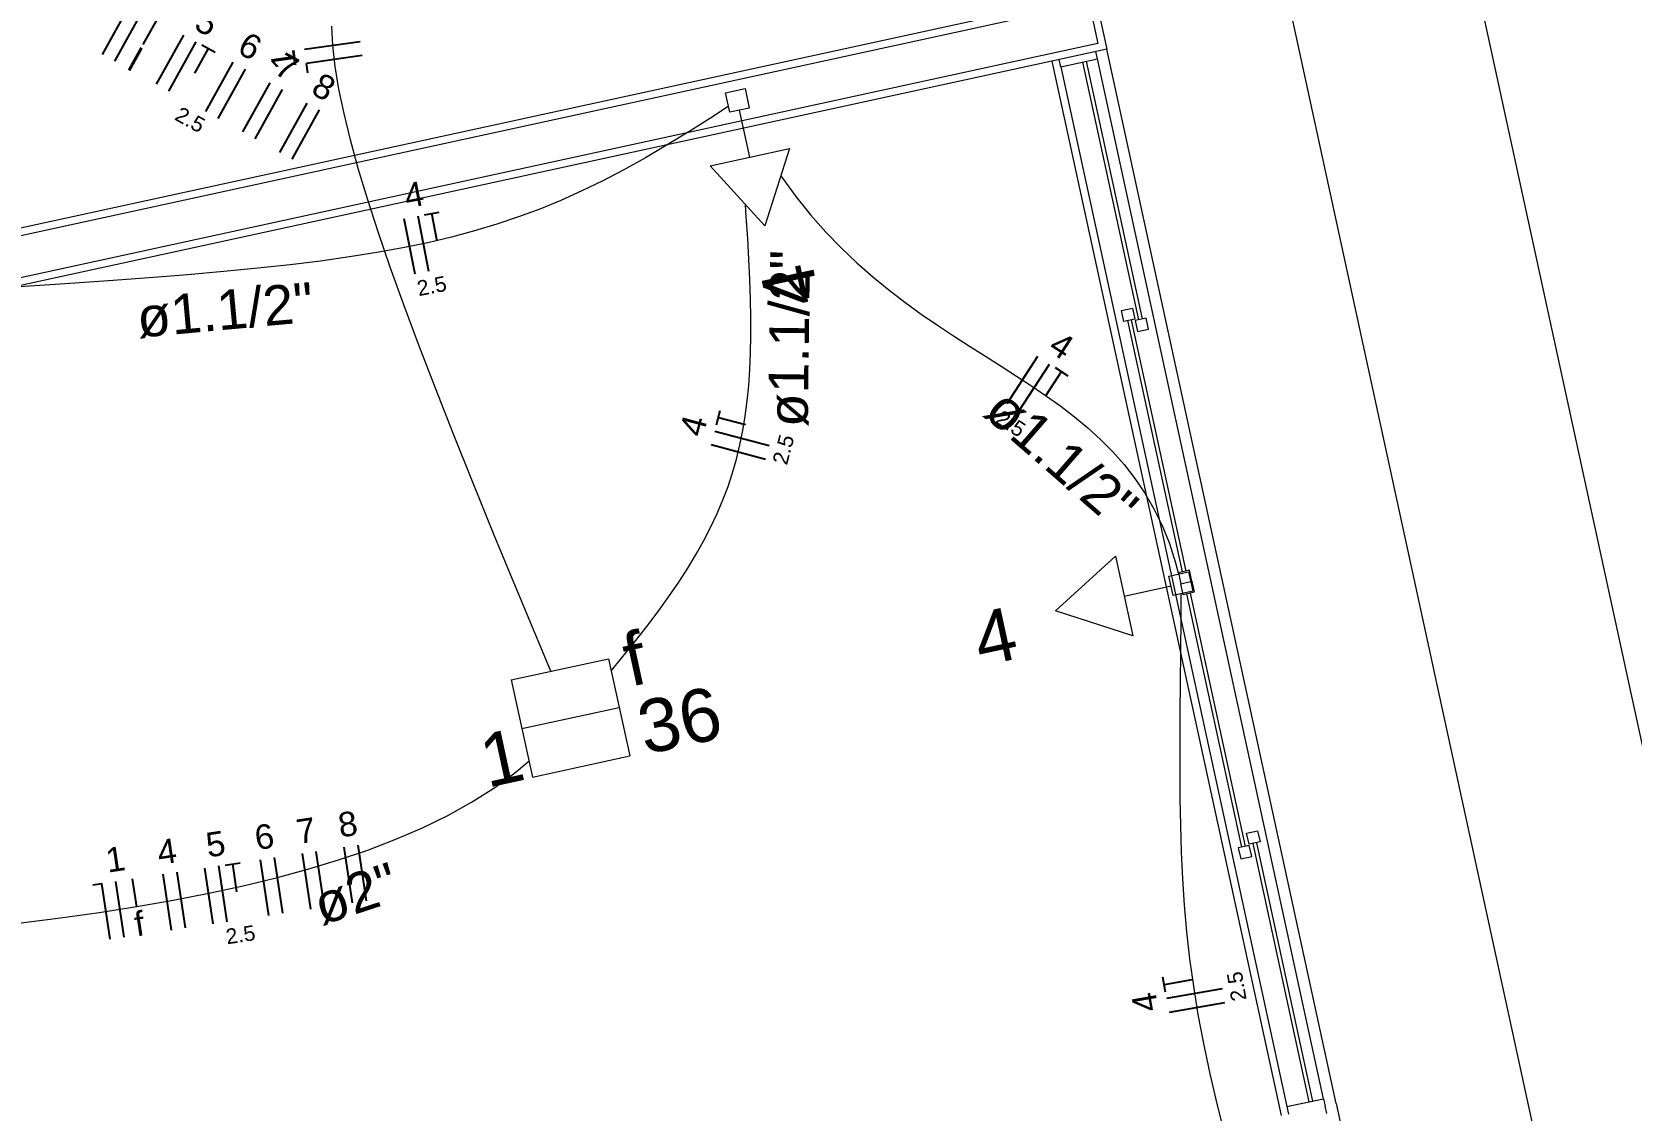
# Model space of a CAD drawing. Header units: millimetres. Extents: x -395 to 1008, y 9 to 692.
# Drawn here: x -32.379 to -28.118, y 46.47 to 49.342 of the extents above; entities that cross this region are included whole.
import ezdxf

# ---------------------------------------------------------------- set-up
doc = ezdxf.new("R2010")
doc.units = ezdxf.units.MM
doc.header["$LTSCALE"] = 0.1
doc.header["$MEASUREMENT"] = 0
for name, color, linetype, lineweight in [('.10 ultra fina', 240, 'Continuous', 5), ('.15', 150, 'Continuous', 15), ('.20', 130, 'Continuous', 5), ('.25', 70, 'Continuous', 5), ('.30', 50, 'Continuous', 5), ('.40 Interno parede', 27, 'Continuous', 5)]:
    doc.layers.add(name, color=color, linetype=linetype, lineweight=lineweight)
doc.styles.add('Arial', font='arial.ttf')

# ---------------------------------------------------------------- blocks, each defined once
blk = doc.blocks.new('eeetet')
at = {"layer": '.10 ultra fina', "color": 240, "lineweight": 5}
for p, q in [((666.1281, 102.8532), (661.9955, 121.8586)), ((665.5333, 103.2356), (661.6132, 121.2638)), ((657.1548, 108.1168), (663.5064, 109.4979)), ((663.6377, 109.506), (663.661, 109.3985)), ((663.653, 109.5298), (663.6848, 109.3832)), ((657.1395, 108.093), (663.5106, 109.4784)), ((663.534, 109.3709), (657.1629, 107.9855)), ((663.661, 109.3985), (663.534, 109.3709)), ((663.6848, 109.3832), (663.5383, 109.3513)), ((663.6598, 109.3573), (663.6555, 109.3768)), ((664.2957, 106.5738), (663.6848, 109.3832)), ((663.5383, 109.3513), (657.1867, 107.9702)), ((663.5383, 109.3513), (664.1491, 106.542)), ((663.562, 109.336), (663.5578, 109.3556)), ((663.562, 109.336), (663.6598, 109.3573)), ((663.562, 109.336), (664.1644, 106.5658)), ((663.7699, 108.6623), (663.6207, 109.3488)), ((663.7797, 108.6644), (663.6304, 109.3509)), ((664.2621, 106.587), (663.6598, 109.3573)), ((663.7236, 108.687), (663.7529, 108.6934)), ((663.73, 108.6577), (663.7236, 108.687)), ((663.7529, 108.6934), (663.7593, 108.6641)), ((663.7593, 108.6641), (663.73, 108.6577)), ((663.7398, 108.6599), (663.8853, 107.9905)), ((663.7495, 108.662), (663.8951, 107.9926)), ((663.7895, 108.6666), (663.7602, 108.6602)), ((663.7602, 108.6602), (663.7665, 108.6309)), ((663.7959, 108.6373), (663.7895, 108.6666)), ((663.7665, 108.6309), (663.7959, 108.6373)), ((663.9049, 107.9947), (663.8756, 107.9884)), ((663.8756, 107.9884), (663.8819, 107.9591)), ((663.8819, 107.9591), (663.9112, 107.9654)), ((663.8819, 107.9591), (663.9112, 107.9654)), ((663.8883, 107.9297), (663.8819, 107.9591)), ((663.9112, 107.9654), (663.9049, 107.9947)), ((663.9112, 107.9654), (663.9176, 107.9361)), ((663.9176, 107.9361), (663.8883, 107.9297)), ((664.0448, 107.2571), (663.8981, 107.9319)), ((664.0546, 107.2593), (663.9078, 107.934)), ((664.0572, 107.2941), (664.0865, 107.3005)), ((664.0636, 107.2648), (664.0572, 107.2941)), ((664.0865, 107.3005), (664.0929, 107.2712)), ((664.0643, 107.2614), (664.035, 107.255)), ((664.035, 107.255), (664.0414, 107.2257)), ((664.0929, 107.2712), (664.0636, 107.2648)), ((664.0707, 107.2321), (664.0643, 107.2614)), ((664.0734, 107.2669), (664.223, 106.5785)), ((664.0831, 107.2691), (664.2328, 106.5806)), ((664.0414, 107.2257), (664.0707, 107.2321)), ((664.1644, 106.5658), (664.2621, 106.587)), ((664.1644, 106.5658), (664.1687, 106.5462)), ((664.2621, 106.587), (664.2664, 106.5675)), ((664.2706, 106.5479), (664.2664, 106.5675)), ((664.2957, 106.5738), (664.9066, 103.7645))]:
    blk.add_line(p, q, dxfattribs=at)

msp = doc.modelspace()

# ---------------------------------------------------------------- linework, layer by layer
at = {"layer": '.15', "color": 150, "lineweight": 15}
for p, q in [((-30.5309, 49.1801), (-30.4791, 49.1914)), ((-30.5197, 49.1283), (-30.5309, 49.1801)), ((-30.4791, 49.1914), (-30.4678, 49.1396)), ((-30.4678, 49.1396), (-30.5197, 49.1283)), ((-30.4665, 49.0088), (-30.4937, 49.1339)), ((-30.5723, 48.9858), (-30.3608, 49.0318)), ((-30.3608, 49.0318), (-30.4267, 48.8256)), ((-30.4267, 48.8256), (-30.5723, 48.9858)), ((-29.6521, 47.7997), (-29.4919, 47.9453)), ((-29.4919, 47.9453), (-29.4459, 47.7338)), ((-29.3495, 47.8927), (-29.2976, 47.9039)), ((-29.3382, 47.8408), (-29.3495, 47.8927)), ((-29.2976, 47.9039), (-29.2864, 47.8521)), ((-29.4689, 47.8395), (-29.3438, 47.8667)), ((-29.2864, 47.8521), (-29.3382, 47.8408)), ((-29.4459, 47.7338), (-29.6521, 47.7997)), ((-31.1017, 47.6161), (-30.8427, 47.6724)), ((-30.8427, 47.6724), (-30.7864, 47.4135)), ((-31.1017, 47.6161), (-31.0454, 47.3572)), ((-31.0735, 47.4866), (-30.8146, 47.5429)), ((-31.0454, 47.3572), (-30.7864, 47.4135))]:
    msp.add_line(p, q, dxfattribs=at)
at = {"layer": '.20', "color": 130, "lineweight": 20}
for points in [[(-30.9963, 47.639), (-31.0865, 47.8547), (-31.1472, 48.0017), (-31.2037, 48.1403), (-31.256, 48.2706), (-31.3041, 48.3931), (-31.3482, 48.5079), (-31.3883, 48.6154), (-31.4244, 48.716), (-31.4566, 48.8099), (-31.4849, 48.8974), (-31.5095, 48.9788), (-31.5303, 49.0545), (-31.5474, 49.1248), (-31.5609, 49.1899), (-31.5708, 49.2502), (-31.5773, 49.3059), (-31.5802, 49.3575)], [(-30.5231, 49.1443), (-30.564, 49.1175), (-30.6261, 49.078), (-30.6862, 49.0412), (-30.7446, 49.0069), (-30.8018, 48.9752), (-30.8581, 48.9458), (-30.9139, 48.9187), (-30.9696, 48.8936), (-31.0257, 48.8706), (-31.0824, 48.8494), (-31.1403, 48.8299), (-31.1997, 48.8121), (-31.261, 48.7957), (-31.3246, 48.7807), (-31.391, 48.767), (-31.4604, 48.7544), (-31.5333, 48.7428), (-31.6101, 48.7321), (-31.6912, 48.7222), (-31.777, 48.7128), (-31.8679, 48.7041), (-31.9642, 48.6956), (-32.0665, 48.6875), (-32.175, 48.6795), (-32.2902, 48.6716), (-32.4124, 48.6635)], [(-30.384, 48.9592), (-30.3437, 48.9036), (-30.3044, 48.8548), (-30.2641, 48.8092), (-30.223, 48.7668), (-30.1812, 48.7271), (-30.1388, 48.6899), (-30.0961, 48.655), (-30.053, 48.622), (-30.0098, 48.5909), (-29.9666, 48.5611), (-29.9236, 48.5326), (-29.8808, 48.5051), (-29.8385, 48.4782), (-29.7967, 48.4518), (-29.7556, 48.4255), (-29.7154, 48.3991), (-29.6761, 48.3724), (-29.638, 48.345), (-29.6011, 48.3167), (-29.5656, 48.2873), (-29.5316, 48.2565), (-29.4993, 48.224), (-29.4688, 48.1896), (-29.4403, 48.153), (-29.4139, 48.1139), (-29.3897, 48.0721), (-29.3678, 48.0273), (-29.3485, 47.9792), (-29.3318, 47.9277), (-29.3245, 47.8981)], [(-30.8358, 47.6405), (-30.8081, 47.6736), (-30.7733, 47.7167), (-30.7408, 47.7583), (-30.7104, 47.7987), (-30.6821, 47.838), (-30.6558, 47.8764), (-30.6316, 47.914), (-30.6093, 47.9509), (-30.5888, 47.9874), (-30.5702, 48.0235), (-30.5532, 48.0595), (-30.538, 48.0954), (-30.5244, 48.1315), (-30.5123, 48.1678), (-30.5017, 48.2046), (-30.4926, 48.242), (-30.4848, 48.2801), (-30.4783, 48.3191), (-30.4731, 48.3592), (-30.469, 48.4004), (-30.4661, 48.4431), (-30.4643, 48.4872), (-30.4634, 48.533), (-30.4634, 48.5806), (-30.4644, 48.6301), (-30.4661, 48.6818), (-30.4686, 48.7358), (-30.4718, 48.7921), (-30.4756, 48.8511), (-30.4778, 48.8818)], [(-29.318, 47.8452), (-29.3181, 47.7802), (-29.3187, 47.6923), (-29.3195, 47.6082), (-29.3202, 47.5274), (-29.3207, 47.4495), (-29.3209, 47.374), (-29.3204, 47.3004), (-29.3191, 47.2283), (-29.3169, 47.1572), (-29.3135, 47.0865), (-29.3087, 47.0159), (-29.3024, 46.9449), (-29.2944, 46.873), (-29.2844, 46.7997), (-29.2723, 46.7245), (-29.2579, 46.6471), (-29.2409, 46.5668), (-29.2213, 46.4833), (-29.1988, 46.3961)], [(-32.4081, 46.9685), (-32.3026, 46.9821), (-32.1997, 46.9967), (-32.0996, 47.0124), (-32.0023, 47.0294), (-31.9079, 47.0477), (-31.8166, 47.0674), (-31.7284, 47.0887), (-31.6435, 47.1117), (-31.5619, 47.1364), (-31.4838, 47.1629), (-31.4092, 47.1915), (-31.3383, 47.2221), (-31.2712, 47.2549), (-31.2079, 47.29), (-31.1486, 47.3275), (-31.0933, 47.3675), (-31.0547, 47.3999)]]:
    msp.add_lwpolyline(points, dxfattribs=at)
at = {"layer": '.25', "color": 70, "lineweight": 25}
for p, q in [((-32.1909, 49.2827), (-32.1183, 49.414)), ((-32.1581, 49.2646), (-32.0855, 49.3958)), ((-32.0825, 49.3085), (-32.0462, 49.3741)), ((-32.0467, 49.203), (-31.9741, 49.3342)), ((-32.0139, 49.1848), (-31.9413, 49.3161)), ((-31.9448, 49.2323), (-31.9085, 49.2979)), ((-31.926, 49.3076), (-31.891, 49.2883)), ((-31.5044, 49.3163), (-31.653, 49.2954)), ((-31.9155, 49.1304), (-31.8429, 49.2616)), ((-31.4992, 49.2792), (-31.6477, 49.2583)), ((-31.6442, 49.2335), (-31.6477, 49.2583)), ((-31.8827, 49.1122), (-31.8101, 49.2435)), ((-31.817, 49.0759), (-31.7444, 49.2072)), ((-31.7842, 49.0578), (-31.7116, 49.189)), ((-31.7186, 49.0215), (-31.646, 49.1528)), ((-31.6858, 49.0033), (-31.6132, 49.1346)), ((-31.3583, 48.697), (-31.3868, 48.8442)), ((-31.3215, 48.7041), (-31.35, 48.8514)), ((-31.3328, 48.8547), (-31.2936, 48.8623)), ((-31.2989, 48.7849), (-31.3132, 48.8585)), ((-29.7808, 48.3524), (-29.699, 48.4782)), ((-29.7494, 48.332), (-29.6676, 48.4577)), ((-29.6529, 48.4482), (-29.6194, 48.4264)), ((-29.677, 48.3744), (-29.6362, 48.4373)), ((-30.5552, 48.2952), (-30.5449, 48.3338)), ((-30.4776, 48.2952), (-30.5501, 48.3145)), ((-30.4148, 48.2397), (-30.5597, 48.2782)), ((-30.4244, 48.2034), (-30.5694, 48.242)), ((-31.525, 47.0219), (-31.5472, 47.1703)), ((-31.4879, 47.0275), (-31.5102, 47.1758)), ((-31.8588, 46.9719), (-31.881, 47.1203)), ((-31.8637, 47.1229), (-31.8241, 47.1288)), ((-31.8328, 47.0517), (-31.8439, 47.1258)), ((-31.7475, 46.9886), (-31.7698, 47.1369)), ((-31.7105, 46.9942), (-31.7327, 47.1425)), ((-31.6363, 47.0053), (-31.6585, 47.1536)), ((-31.5992, 47.0108), (-31.6214, 47.1592)), ((-32.133, 46.9309), (-32.1552, 47.0792)), ((-32.0997, 47.0117), (-32.1108, 47.0859)), ((-32.0071, 46.9497), (-32.0294, 47.0981)), ((-31.97, 46.9553), (-31.9923, 47.1036)), ((-31.8959, 46.9664), (-31.9181, 47.1147)), ((-32.217, 47.07), (-32.1923, 47.0737)), ((-32.1701, 46.9253), (-32.1923, 47.0737)), ((-29.3588, 46.7843), (-29.3657, 46.8237)), ((-29.2884, 46.8169), (-29.3623, 46.804)), ((-29.208, 46.7928), (-29.3558, 46.7671)), ((-29.2016, 46.7559), (-29.3494, 46.7301))]:
    msp.add_line(p, q, dxfattribs=at)

# ---------------------------------------------------------------- block references
at = {"layer": '.30'}
msp.add_blockref('eeetet', (-693.1998, -60.0867), dxfattribs=at)

# ---------------------------------------------------------------- texts
at = {"layer": '.40 Interno parede', "color": 27, "line_spacing_factor": 0.9, "style": 'Arial'}
for s, insert, char_height, width, attachment_point, rotation in [('5', (-31.9289, 49.3388), 0.0653, 0.100107, 8, 331.0555), ('6', (-31.8138, 49.2753), 0.0653, 0.100107, 8, 331.0555), ('l', (-32.1203, 49.2399), 0.0653, 0.03999, 8, 331.0555), ('1', (-31.6764, 49.2733), 0.0653, 0.100107, 8, 98.0336), ('7', (-31.7155, 49.221), 0.0653, 0.100107, 8, 331.0555), ('8', (-31.6172, 49.1666), 0.0653, 0.100107, 8, 331.0555), ('2.5', (-31.9674, 49.0903), 0.04059, 0.152915, 8, 331.0555), ('4', (-31.3549, 48.877), 0.0653, 0.100107, 8, 10.9849), ('ø1.1/2"', (-30.3061, 48.5247), 0.1059, 0.925083, 8, 89.2387), ('4', (-30.2902, 48.6797), 0.1412, 0.216899, 8, 102.2677), ('ø1.1/2"', (-31.8594, 48.5464), 0.1059, 0.925083, 8, 5.2611), ('2.5', (-31.3098, 48.6452), 0.04059, 0.152915, 8, 10.9849), ('4', (-29.6533, 48.4796), 0.0653, 0.100107, 8, 326.9703), ('ø1.1/2"', (-29.6718, 48.1658), 0.1059, 0.925083, 8, 318.9718), ('4', (-30.5852, 48.2849), 0.0653, 0.100107, 8, 75.0923), ('2.5', (-29.7824, 48.2814), 0.04059, 0.152915, 8, 326.9703), ('2.5', (-30.3568, 48.2243), 0.04059, 0.152915, 8, 75.0923), ('4', (-29.7979, 47.6632), 0.1412, 0.216899, 8, 12.2675), ('f', (-30.785, 47.5975), 0.1412, 0.108354, 7, 12.2675), ('36', (-30.7453, 47.4147), 0.1412, 0.433799, 7, 12.2675), ('1', (-31.166, 47.3284), 0.1412, 0.216899, 7, 12.2675), ('7', (-31.644, 47.1824), 0.0653, 0.100107, 8, 8.5212), ('8', (-31.5325, 47.199), 0.0653, 0.100107, 8, 8.5212), ('5', (-31.8847, 47.1459), 0.0653, 0.100107, 8, 8.5212), ('6', (-31.7549, 47.1654), 0.0653, 0.100107, 8, 8.5212), ('1', (-32.1519, 47.1062), 0.0653, 0.100107, 8, 8.5212), ('4', (-32.0147, 47.1269), 0.0653, 0.100107, 8, 8.5212), ('ø2"', (-31.4992, 46.9941), 0.1059, 0.441372, 8, 18.2664), ('f', (-32.0879, 46.9344), 0.0653, 0.05001, 8, 8.5212), ('2.5', (-31.8201, 46.9168), 0.04059, 0.152915, 8, 8.5212), ('2.5', (-29.1487, 46.803), 0.04059, 0.152915, 8, 99.8842), ('4', (-29.3815, 46.7624), 0.0653, 0.100107, 8, 99.8842)]:
    msp.add_mtext(s, dxfattribs=dict(at, insert=insert, char_height=char_height, width=width, attachment_point=attachment_point, rotation=rotation))

doc.saveas('drawing.dxf')
